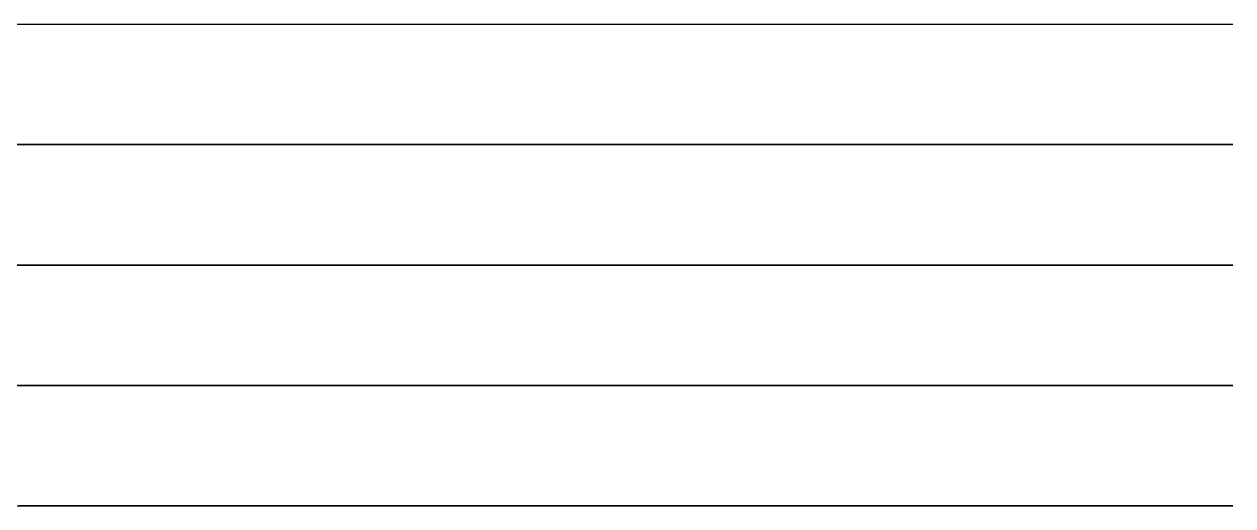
# Model space of a CAD drawing. Extents: x 0 to 9000, y -400 to 0.
# Drawn here: x 7996 to 9000, y -400 to 0 of the extents above; entities that cross this region are included whole.
import ezdxf

# ---------------------------------------------------------------- set-up
doc = ezdxf.new("R2010")
doc.units = 0

msp = doc.modelspace()

# ---------------------------------------------------------------- linework, layer by layer
at = {"layer": 'LAY0', "color": 2}
for points in [[(7989.58, -0.1), (8000, -0.1), (8020.84, -0.1), (8041.67, -0.1), (8062.5, -0.1), (8083.34, -0.1), (8111.12, -0.1), (8138.89, -0.1), (8166.67, -0.1), (8187.5, -0.1), (8208.34, -0.1), (8229.17, -0.1), (8250, -0.1), (8270.84, -0.1), (8291.67, -0.1), (8312.51, -0.1), (8333.34, -0.1), (8361.12, -0.1), (8388.9, -0.1), (8416.67, -0.1), (8437.51, -0.1), (8458.34, -0.1), (8479.17, -0.1), (8500, -0.1), (8520.84, -0.1), (8541.67, -0.1), (8562.51, -0.1), (8583.34, -0.1), (8611.12, -0.1), (8638.9, -0.1), (8666.68, -0.1), (8687.51, -0.1), (8708.34, -0.1), (8729.17, -0.1), (8750, -0.1), (8770.84, -0.1), (8791.67, -0.1), (8812.51, -0.1), (8833.34, -0.1), (8861.12, -0.1), (8888.9, -0.1), (8916.68, -0.1), (8937.51, -0.1), (8958.34, -0.1), (8979.17, -0.1), (9000, -0.1)], [(7989.58, -0.100003), (8000, -0.100003), (8020.83, -0.100003), (8041.67, -0.100003), (8062.5, -0.100003), (8083.33, -0.100003), (8111.11, -0.100003), (8138.89, -0.100003), (8166.67, -0.100003), (8187.5, -0.100003), (8208.33, -0.100003), (8229.17, -0.100003), (8250, -0.100003), (8270.83, -0.100003), (8291.67, -0.100003), (8312.5, -0.100003), (8333.33, -0.100003), (8361.11, -0.100003), (8388.89, -0.100003), (8416.67, -0.100003), (8437.5, -0.100003), (8458.33, -0.100003), (8479.17, -0.100003), (8500, -0.100003), (8520.83, -0.100003), (8541.67, -0.100003), (8562.5, -0.100003), (8583.33, -0.100003), (8611.11, -0.100003), (8638.89, -0.100003), (8666.67, -0.100003), (8687.5, -0.100003), (8708.33, -0.100003), (8729.17, -0.100003), (8750, -0.100003), (8770.83, -0.100003), (8791.67, -0.100003), (8812.5, -0.100003), (8833.33, -0.100003), (8861.11, -0.100003), (8888.89, -0.100003), (8916.67, -0.100003), (8937.5, -0.100003), (8958.33, -0.100003), (8979.17, -0.100003), (9000, -0.100003)], [(7989.59, -100.1), (8000, -100.1), (8020.85, -100.1), (8041.69, -100.1), (8062.52, -100.1), (8083.35, -100.1), (8111.12, -100.1), (8138.89, -100.1), (8166.66, -100.1), (8187.49, -100.1), (8208.32, -100.1), (8229.16, -100.1), (8250, -100.1), (8270.85, -100.1), (8291.69, -100.1), (8312.53, -100.1), (8333.36, -100.1), (8361.13, -100.1), (8388.89, -100.1), (8416.66, -100.1), (8437.48, -100.1), (8458.31, -100.1), (8479.15, -100.1), (8500, -100.1), (8520.86, -100.1), (8541.7, -100.1), (8562.54, -100.1), (8583.36, -100.1), (8611.13, -100.1), (8638.89, -100.1), (8666.65, -100.1), (8687.48, -100.1), (8708.31, -100.1), (8729.15, -100.1), (8750, -100.1), (8770.86, -100.1), (8791.7, -100.1), (8812.54, -100.1), (8833.37, -100.1), (8861.13, -100.1), (8888.89, -100.1), (8916.65, -100.1), (8937.48, -100.1), (8958.31, -100.1), (8979.15, -100.1), (9000, -100.1)], [(9000, -100.1), (8981.74, -100.1), (8962.15, -100.1), (8941.42, -100.1), (8919.8, -100.1), (8890.06, -100.1), (8859.94, -100.1), (8830.2, -100.1), (8808.57, -100.1), (8787.85, -100.1), (8768.26, -100.1), (8750, -100.1), (8731.27, -100.1), (8711.45, -100.1), (8690.69, -100.1), (8669.21, -100.1), (8639.84, -100.1), (8610.16, -100.1), (8580.78, -100.1), (8559.3, -100.1), (8538.55, -100.1), (8518.73, -100.1), (8500, -100.1), (8480.81, -100.1), (8460.76, -100.1), (8439.98, -100.1), (8418.64, -100.1), (8389.62, -100.1), (8360.37, -100.1), (8331.36, -100.1), (8310.02, -100.1), (8289.24, -100.1), (8269.19, -100.1), (8250, -100.1), (8230.37, -100.1), (8210.1, -100.1), (8189.31, -100.1), (8168.1, -100.1), (8139.42, -100.1), (8110.58, -100.1), (8081.9, -100.1), (8060.69, -100.1), (8039.9, -100.1), (8019.63, -100.1), (8000, -100.1), (7990.04, -100.1)], [(9000, -200.1), (8978.07, -200.1), (8956.76, -200.1), (8935.92, -200.1), (8915.42, -200.1), (8888.43, -200.1), (8861.57, -200.1), (8834.58, -200.1), (8814.08, -200.1), (8793.24, -200.1), (8771.92, -200.1), (8750, -200.1), (8728.45, -200.1), (8707.29, -200.1), (8686.45, -200.1), (8665.84, -200.1), (8638.58, -200.1), (8611.42, -200.1), (8584.16, -200.1), (8563.55, -200.1), (8542.71, -200.1), (8521.55, -200.1), (8500, -200.1), (8478.72, -200.1), (8457.68, -200.1), (8436.84, -200.1), (8416.15, -200.1), (8388.7, -200.1), (8361.3, -200.1), (8333.85, -200.1), (8313.15, -200.1), (8292.31, -200.1), (8271.28, -200.1), (8250, -200.1), (8228.91, -200.1), (8207.97, -200.1), (8187.13, -200.1), (8166.37, -200.1), (8138.78, -200.1), (8111.22, -200.1), (8083.63, -200.1), (8062.87, -200.1), (8042.03, -200.1), (8021.09, -200.1), (8000, -200.1), (7989.5, -200.1)], [(7989.58, -200.1), (8000, -200.1), (8020.83, -200.1), (8041.66, -200.1), (8062.5, -200.1), (8083.33, -200.1), (8111.11, -200.1), (8138.9, -200.1), (8166.68, -200.1), (8187.51, -200.1), (8208.35, -200.1), (8229.17, -200.1), (8250, -200.1), (8270.83, -200.1), (8291.66, -200.1), (8312.49, -200.1), (8333.33, -200.1), (8361.12, -200.1), (8388.9, -200.1), (8416.69, -200.1), (8437.52, -200.1), (8458.35, -200.1), (8479.18, -200.1), (8500, -200.1), (8520.82, -200.1), (8541.65, -200.1), (8562.49, -200.1), (8583.33, -200.1), (8611.12, -200.1), (8638.91, -200.1), (8666.69, -200.1), (8687.53, -200.1), (8708.36, -200.1), (8729.18, -200.1), (8750, -200.1), (8770.82, -200.1), (8791.65, -200.1), (8812.48, -200.1), (8833.32, -200.1), (8861.12, -200.1), (8888.91, -200.1), (8916.7, -200.1), (8937.54, -200.1), (8958.37, -200.1), (8979.19, -200.1), (9000, -200.1)], [(9000, -300.1), (8989.77, -300.1), (8979.44, -300.1), (8969.03, -300.1), (8958.55, -300.1), (8944.53, -300.1), (8930.48, -300.1), (8916.45, -300.1), (8905.97, -300.1), (8895.56, -300.1), (8885.23, -300.1), (8875, -300.1), (8864.44, -300.1), (8853.95, -300.1), (8843.53, -300.1), (8833.16, -300.1), (8819.38, -300.1), (8805.62, -300.1), (8791.83, -300.1), (8781.46, -300.1), (8771.04, -300.1), (8760.56, -300.1), (8750, -300.1), (8739.78, -300.1), (8729.46, -300.1), (8719.05, -300.1), (8708.57, -300.1), (8694.53, -300.1), (8680.47, -300.1), (8666.43, -300.1), (8655.95, -300.1), (8645.54, -300.1), (8635.22, -300.1), (8625, -300.1), (8614.43, -300.1), (8603.94, -300.1), (8593.52, -300.1), (8583.16, -300.1), (8569.38, -300.1), (8555.62, -300.1), (8541.84, -300.1), (8531.47, -300.1), (8521.06, -300.1), (8510.57, -300.1), (8500, -300.1), (8489.79, -300.1), (8479.47, -300.1), (8469.05, -300.1), (8458.57, -300.1), (8444.53, -300.1), (8430.47, -300.1), (8416.43, -300.1), (8405.95, -300.1), (8395.54, -300.1), (8385.21, -300.1), (8375, -300.1), (8364.43, -300.1), (8353.95, -300.1), (8343.53, -300.1), (8333.16, -300.1), (8319.38, -300.1), (8305.62, -300.1), (8291.84, -300.1), (8281.47, -300.1), (8271.05, -300.1), (8260.57, -300.1), (8250, -300.1), (8239.78, -300.1), (8229.45, -300.1), (8219.04, -300.1), (8208.56, -300.1), (8194.53, -300.1), (8180.47, -300.1), (8166.44, -300.1), (8155.96, -300.1), (8145.55, -300.1), (8135.22, -300.1), (8125, -300.1), (8114.44, -300.1), (8103.96, -300.1), (8093.55, -300.1), (8083.17, -300.1), (8069.38, -300.1), (8055.61, -300.1), (8041.83, -300.1), (8031.45, -300.1), (8021.03, -300.1), (8010.56, -300.1), (8000, -300.1), (7981.35, -300.1)], [(7989.57, -300.1), (8000, -300.1), (8010.41, -300.1), (8020.82, -300.1), (8031.24, -300.1), (8041.66, -300.1), (8055.55, -300.1), (8069.45, -300.1), (8083.34, -300.1), (8093.76, -300.1), (8104.18, -300.1), (8114.59, -300.1), (8125, -300.1), (8135.41, -300.1), (8145.82, -300.1), (8156.24, -300.1), (8166.66, -300.1), (8180.55, -300.1), (8194.45, -300.1), (8208.34, -300.1), (8218.76, -300.1), (8229.18, -300.1), (8239.59, -300.1), (8250, -300.1), (8260.41, -300.1), (8270.82, -300.1), (8281.24, -300.1), (8291.66, -300.1), (8305.55, -300.1), (8319.45, -300.1), (8333.34, -300.1), (8343.76, -300.1), (8354.18, -300.1), (8364.59, -300.1), (8375, -300.1), (8385.41, -300.1), (8395.82, -300.1), (8406.24, -300.1), (8416.66, -300.1), (8430.55, -300.1), (8444.45, -300.1), (8458.35, -300.1), (8468.76, -300.1), (8479.18, -300.1), (8489.59, -300.1), (8500, -300.1), (8510.41, -300.1), (8520.82, -300.1), (8531.24, -300.1), (8541.66, -300.1), (8555.56, -300.1), (8569.45, -300.1), (8583.35, -300.1), (8593.76, -300.1), (8604.18, -300.1), (8614.59, -300.1), (8625, -300.1), (8635.41, -300.1), (8645.82, -300.1), (8656.24, -300.1), (8666.66, -300.1), (8680.56, -300.1), (8694.45, -300.1), (8708.34, -300.1), (8718.76, -300.1), (8729.18, -300.1), (8739.59, -300.1), (8750, -300.1), (8760.41, -300.1), (8770.83, -300.1), (8781.24, -300.1), (8791.66, -300.1), (8805.56, -300.1), (8819.45, -300.1), (8833.34, -300.1), (8843.76, -300.1), (8854.18, -300.1), (8864.59, -300.1), (8875, -300.1), (8885.41, -300.1), (8895.83, -300.1), (8906.24, -300.1), (8916.66, -300.1), (8930.56, -300.1), (8944.45, -300.1), (8958.34, -300.1), (8968.76, -300.1), (8979.18, -300.1), (8989.59, -300.1), (9000, -300.1)], [(7989.62, -400.1), (8000, -400.1), (8010.43, -400.1), (8020.85, -400.1), (8031.27, -400.1), (8041.68, -400.1), (8055.56, -400.1), (8069.44, -400.1), (8083.32, -400.1), (8093.74, -400.1), (8104.15, -400.1), (8114.57, -400.1), (8125, -400.1), (8135.44, -400.1), (8145.86, -400.1), (8156.28, -400.1), (8166.69, -400.1), (8180.57, -400.1), (8194.44, -400.1), (8208.31, -400.1), (8218.72, -400.1), (8229.14, -400.1), (8239.56, -400.1), (8250, -400.1), (8260.43, -400.1), (8270.85, -400.1), (8281.27, -400.1), (8291.68, -400.1), (8305.56, -400.1), (8319.44, -400.1), (8333.32, -400.1), (8343.73, -400.1), (8354.15, -400.1), (8364.57, -400.1), (8375, -400.1), (8385.44, -400.1), (8395.87, -400.1), (8406.29, -400.1), (8416.7, -400.1), (8430.57, -400.1), (8444.44, -400.1), (8458.31, -400.1), (8468.72, -400.1), (8479.13, -400.1), (8489.56, -400.1), (8500, -400.1), (8510.43, -400.1), (8520.86, -400.1), (8531.27, -400.1), (8541.69, -400.1), (8555.57, -400.1), (8569.44, -400.1), (8583.32, -400.1), (8593.73, -400.1), (8604.15, -400.1), (8614.57, -400.1), (8625, -400.1), (8635.45, -400.1), (8645.88, -400.1), (8656.29, -400.1), (8666.7, -400.1), (8680.57, -400.1), (8694.44, -400.1), (8708.3, -400.1), (8718.71, -400.1), (8729.13, -400.1), (8739.56, -400.1), (8750, -400.1), (8760.43, -400.1), (8770.86, -400.1), (8781.28, -400.1), (8791.69, -400.1), (8805.57, -400.1), (8819.44, -400.1), (8833.32, -400.1), (8843.73, -400.1), (8854.15, -400.1), (8864.57, -400.1), (8875, -400.1), (8885.45, -400.1), (8895.88, -400.1), (8906.3, -400.1), (8916.71, -400.1), (8930.57, -400.1), (8944.43, -400.1), (8958.3, -400.1), (8968.71, -400.1), (8979.12, -400.1), (8989.55, -400.1), (9000, -400.1)], [(9000, -400.1), (8989.71, -400.1), (8979.35, -400.1), (8968.93, -400.1), (8958.48, -400.1), (8944.49, -400.1), (8930.5, -400.1), (8916.52, -400.1), (8906.06, -400.1), (8895.65, -400.1), (8885.29, -400.1), (8875, -400.1), (8864.44, -400.1), (8853.96, -400.1), (8843.55, -400.1), (8833.17, -400.1), (8819.39, -400.1), (8805.62, -400.1), (8791.83, -400.1), (8781.46, -400.1), (8771.04, -400.1), (8760.56, -400.1), (8750, -400.1), (8739.7, -400.1), (8729.33, -400.1), (8718.92, -400.1), (8708.47, -400.1), (8694.49, -400.1), (8680.5, -400.1), (8666.53, -400.1), (8656.08, -400.1), (8645.66, -400.1), (8635.3, -400.1), (8625, -400.1), (8614.46, -400.1), (8603.99, -400.1), (8593.57, -400.1), (8583.19, -400.1), (8569.39, -400.1), (8555.61, -400.1), (8541.81, -400.1), (8531.44, -400.1), (8521.02, -400.1), (8510.54, -400.1), (8500, -400.1), (8489.69, -400.1), (8479.32, -400.1), (8468.9, -400.1), (8458.45, -400.1), (8444.49, -400.1), (8430.51, -400.1), (8416.54, -400.1), (8406.09, -400.1), (8395.68, -400.1), (8385.31, -400.1), (8375, -400.1), (8364.47, -400.1), (8354.01, -400.1), (8343.59, -400.1), (8333.21, -400.1), (8319.4, -400.1), (8305.6, -400.1), (8291.8, -400.1), (8281.41, -400.1), (8270.99, -400.1), (8260.53, -400.1), (8250, -400.1), (8239.67, -400.1), (8229.3, -400.1), (8218.88, -400.1), (8208.44, -400.1), (8194.48, -400.1), (8180.51, -400.1), (8166.56, -400.1), (8156.11, -400.1), (8145.7, -400.1), (8135.32, -400.1), (8125, -400.1), (8114.49, -400.1), (8104.03, -400.1), (8093.62, -400.1), (8083.23, -400.1), (8069.41, -400.1), (8055.6, -400.1), (8041.77, -400.1), (8031.39, -400.1), (8020.97, -400.1), (8010.51, -400.1), (8000, -400.1), (7991.54, -400.1)]]:
    msp.add_lwpolyline(points, dxfattribs=at)

doc.saveas('drawing.dxf')
